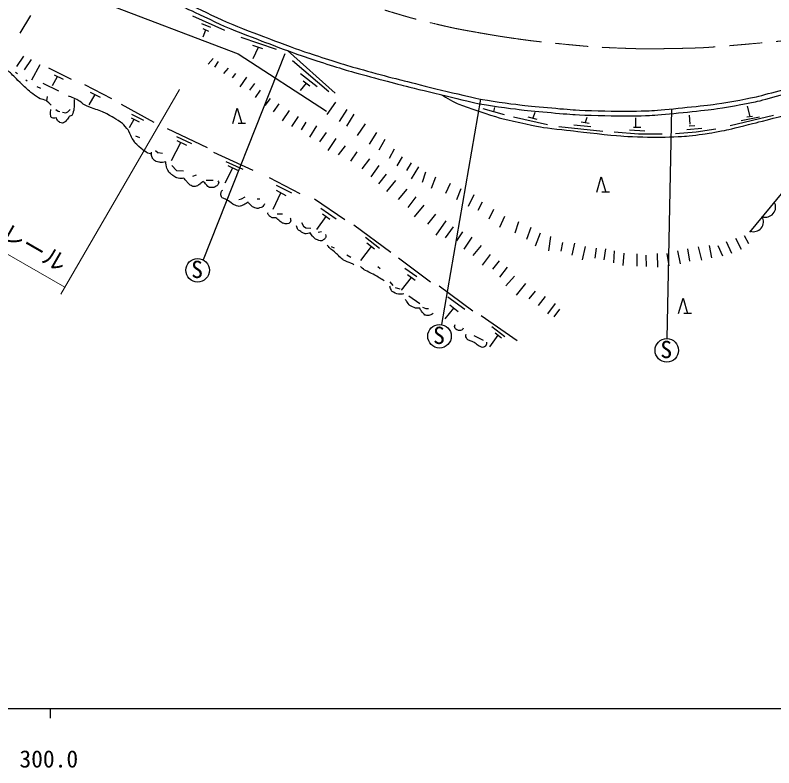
# Model space of a CAD drawing. Units: millimetres, scale not verified. Extents: x 40000 to 680000, y 20000 to 380000.
# Drawn here: x 364274 to 444823, y 198715 to 278572 of the extents above; entities that cross this region are included whole.
import ezdxf
from ezdxf.enums import TextEntityAlignment as Align

# ---------------------------------------------------------------- set-up
doc = ezdxf.new("R2010")
doc.units = ezdxf.units.MM
doc.header["$LTSCALE"] = 1000
doc.linetypes.add('CHAIN', pattern=[18.5, 12, -1.5, 3.5, -1.5])
for name, color, linetype, lineweight in [('M-BGD', 7, 'Continuous', 25), ('M-BMK', 2, 'CHAIN', 13), ('M-BMK-SRVR', 3, 'Continuous', 25), ('M-STR-HTXT', 7, 'Continuous', 13), ('M-TTL-BAND', 7, 'Continuous', 25)]:
    doc.layers.add(name, color=color, linetype=linetype, lineweight=lineweight)
doc.styles.add('ＭＳ ゴシック', font='')
doc.styles.get('ＭＳ ゴシック').set_extended_font_data('MS Gothic')

msp = doc.modelspace()

# ---------------------------------------------------------------- linework, layer by layer
at = {"layer": 'M-BGD'}
for p, q in [((383109, 278508), (386485, 276998)), ((384049, 277696), (385028, 277287)), ((384186, 277143), (384816, 276869)), ((384247, 276285), (384501, 277006)), ((388226, 276222), (391974, 274955)), ((389483, 275392), (390531, 275042)), ((389548, 273961), (390112, 275182)), ((398259, 270312), (393193, 274813)), ((364452, 273115), (365207, 274232)), ((392888, 274488), (384243, 252603)), ((385293, 273982), (384764, 273380)), ((365270, 272769), (366025, 273854)), ((366056, 271715), (366922, 273335)), ((385836, 273673), (385425, 273071)), ((393722, 273761), (397567, 270477)), ((364313, 272538), (364510, 272374)), ((367804, 272975), (370226, 271786)), ((386894, 272954), (386409, 272381)), ((387657, 272381), (387320, 271926)), ((394574, 272389), (396322, 270991)), ((365417, 271696), (365537, 271609)), ((368222, 271110), (368760, 272066)), ((368399, 272241), (369360, 271773)), ((388820, 271980), (388140, 270977)), ((394858, 271614), (395546, 271078)), ((366564, 271019), (366946, 270811)), ((367210, 271357), (368882, 270548)), ((371639, 271231), (374490, 269745)), ((389670, 271309), (389160, 270612)), ((394563, 270576), (395202, 271346)), ((367682, 269932), (367590, 269497)), ((372119, 269057), (372764, 270144)), ((372239, 270401), (373288, 269887)), ((390282, 270603), (389763, 269847)), ((375533, 269118), (379008, 267206)), ((391360, 269734), (390765, 269003)), ((392278, 269159), (391676, 268316)), ((398293, 269335), (397353, 268028)), ((413673, 269674), (409554, 245738)), ((368597, 268565), (368824, 268390)), ((368824, 268390), (369014, 268345)), ((369317, 268299), (369644, 268216)), ((369644, 268216), (369848, 268315)), ((369848, 268315), (370121, 268580)), ((387378, 267096), (387858, 268696)), ((387858, 268696), (388338, 267096)), ((393376, 268468), (392632, 267374)), ((399497, 268557), (398675, 267279)), ((413924, 268681), (416207, 268021)), ((415160, 268787), (415066, 268351)), ((419438, 268234), (419251, 267648)), ((433961, 268632), (433458, 244259)), ((441994, 268921), (442260, 267816)), ((376412, 266648), (376907, 267527)), ((376593, 267698), (377434, 267239)), ((376615, 268080), (377904, 267447)), ((394327, 267836), (393603, 266745)), ((400246, 268072), (399468, 266809)), ((417197, 267774), (420785, 266960)), ((418700, 267779), (419656, 267552)), ((424982, 267729), (424779, 267183)), ((430146, 267666), (430139, 266697)), ((435851, 267967), (435914, 267002)), ((440176, 266875), (444778, 267950)), ((441338, 267403), (443296, 267782)), ((441953, 267774), (442567, 267858)), ((388738, 267096), (387938, 267096)), ((395143, 267214), (394623, 266398)), ((396255, 266815), (395508, 265616)), ((401421, 267044), (400599, 265796)), ((422010, 266746), (426664, 266254)), ((423594, 266942), (425397, 266768)), ((424359, 267248), (425200, 267117)), ((429937, 266705), (430689, 266674)), ((435832, 266838), (436433, 266865)), ((380399, 266559), (384656, 264545)), ((397307, 266130), (396585, 265126)), ((402621, 266113), (401846, 264899)), ((427868, 266181), (430439, 265999)), ((429482, 266390), (431120, 266294)), ((430439, 265999), (432958, 265976)), ((434377, 266004), (436582, 266186)), ((435578, 266437), (437171, 266574)), ((436582, 266186), (438682, 266510)), ((377064, 265770), (377474, 265606)), ((380876, 263146), (381876, 265058)), ((381411, 265702), (383007, 264970)), ((381444, 265276), (382460, 264763)), ((398311, 265481), (397479, 264220)), ((403519, 265378), (402886, 264256)), ((379178, 264230), (379466, 263980)), ((399319, 264712), (398555, 263743)), ((404510, 264351), (403970, 263352)), ((379906, 263881), (379466, 263980)), ((385320, 264047), (389495, 262145)), ((400552, 264080), (399891, 263096)), ((405370, 263548), (404783, 262581)), ((380902, 262634), (381398, 262076)), ((386637, 263050), (388446, 262237)), ((386860, 262630), (387882, 262145)), ((401889, 263331), (401066, 262259)), ((402902, 262626), (402036, 261407)), ((406312, 262911), (405811, 262079)), ((381398, 262076), (382141, 262065)), ((386584, 260795), (387371, 262388)), ((407108, 262471), (406312, 261198)), ((407830, 261920), (407500, 260831)), ((383130, 261494), (383517, 261616)), ((384548, 261078), (385281, 261072)), ((391225, 261358), (394492, 259643)), ((403680, 261702), (402853, 260672)), ((404649, 261029), (403700, 259866)), ((408910, 261399), (408430, 260165)), ((426018, 259803), (426498, 261403)), ((426498, 261403), (426978, 259803)), ((391990, 260528), (393629, 259730)), ((410446, 260697), (409946, 259667)), ((391653, 258007), (392492, 259725)), ((391990, 259992), (392995, 259457)), ((405862, 260101), (404934, 258999)), ((411578, 260156), (411119, 258973)), ((412959, 259501), (412377, 258257)), ((427378, 259803), (426578, 259803)), ((388018, 259018), (388290, 259088)), ((388290, 259088), (388695, 259303)), ((389983, 259088), (390257, 259078)), ((396056, 259073), (399266, 256902)), ((406815, 259285), (405979, 258163)), ((413866, 258716), (413407, 257849)), ((396733, 258082), (398353, 256965)), ((407662, 258398), (406642, 257174)), ((415060, 257951), (414580, 256921)), ((392082, 257501), (392667, 257485)), ((396308, 255848), (397283, 257209)), ((396890, 257500), (397677, 256918)), ((408890, 257449), (408045, 256408)), ((416235, 257222), (415684, 256039)), ((394658, 256562), (394873, 256170)), ((394873, 256170), (395139, 255993)), ((400225, 256328), (404163, 253429)), ((410004, 256751), (408927, 255221)), ((417714, 256631), (417337, 255427)), ((395139, 255993), (395657, 255968)), ((396429, 255544), (396791, 255632)), ((410785, 256124), (409918, 254962)), ((411764, 255584), (411121, 254615)), ((419040, 256039), (418571, 254764)), ((420014, 255456), (419478, 254079)), ((401476, 255002), (402940, 253844)), ((412748, 255029), (411903, 253731)), ((421110, 255099), (420898, 253586)), ((439780, 254567), (440331, 253313)), ((440770, 254914), (441372, 253741)), ((441688, 255190), (442126, 254363)), ((397829, 254027), (398144, 253874)), ((400982, 252529), (402118, 254037)), ((401607, 254434), (402437, 253789)), ((413739, 254147), (412870, 253083)), ((422394, 254462), (422215, 253544)), ((423657, 254380), (423380, 253120)), ((424790, 254033), (424464, 252617)), ((425951, 253835), (425824, 252794)), ((426936, 253764), (426787, 252617)), ((435662, 253777), (435876, 252481)), ((436794, 254001), (437141, 252563)), ((437967, 254123), (438202, 252818)), ((438865, 254134), (439385, 253042)), ((399478, 253156), (399910, 252891)), ((414703, 253190), (413867, 252063)), ((427877, 253553), (427783, 252284)), ((428892, 253335), (428774, 252030)), ((430278, 253254), (430268, 251938)), ((431227, 253111), (431268, 251897)), ((432434, 253284), (432458, 251839)), ((433449, 253284), (433682, 251974)), ((434612, 253553), (434894, 252207)), ((404964, 252832), (408358, 250283)), ((415667, 252510), (414944, 251610)), ((402782, 251918), (403030, 251707)), ((405639, 251739), (406906, 250844)), ((416496, 251844), (415691, 250763)), ((405288, 249407), (406342, 250752)), ((405923, 251044), (406760, 250461)), ((417292, 250875), (416384, 249845)), ((404055, 250270), (404365, 249903)), ((409297, 249854), (412868, 247211)), ((418454, 250094), (417477, 248869)), ((404625, 249675), (405130, 249524)), ((419482, 249286), (418821, 248466)), ((406088, 248791), (407226, 247998)), ((410225, 248674), (412003, 247384)), ((420534, 248735), (419812, 247768)), ((434708, 246932), (435188, 248532)), ((435188, 248532), (435668, 246932)), ((407536, 247584), (407882, 247456)), ((407882, 247456), (408146, 247447)), ((409942, 246345), (410862, 247494)), ((410429, 247840), (411295, 247148)), ((421599, 247989), (420791, 246899)), ((422052, 247377), (421464, 246569)), ((413764, 246702), (417566, 244041)), ((436068, 246932), (435268, 246932)), ((414879, 245535), (416255, 244486)), ((415226, 244869), (415909, 244341)), ((412968, 244581), (413948, 244101)), ((414686, 243389), (415567, 244605))]:
    msp.add_line(p, q, dxfattribs=at)
for points in [[(368730, 283102), (373038, 280130), (387958, 274456), (397315, 268386)], [(450684, 269172), (446633, 260864), (442226, 255562)]]:
    msp.add_lwpolyline(points, dxfattribs=at)
for centre in [(383643, 251506), (409330, 244508), (433458, 243009)]:
    msp.add_circle(centre, 1250, dxfattribs=at)
for centre in [(443948, 258203), (442670, 256665)]:
    msp.add_arc(centre, 1064, 250.27847, 30.24655, dxfattribs=at)
for points, knots in [([(370672, 286252), (371074, 285914), (372312, 284939), (372735, 284627), (373181, 284299), (374535, 283335), (375012, 283056), (375830, 282578), (378354, 281271), (379201, 280847), (379962, 280465), (382278, 279385), (383049, 279022), (383802, 278668), (386055, 277589), (386821, 277261), (387616, 276922), (390039, 275995), (390847, 275688), (391602, 275401), (393873, 274553), (394638, 274292), (395588, 273966), (398455, 273035), (399419, 272752), (400621, 272400), (404250, 271426), (405464, 271119), (407047, 270719), (411804, 269549), (413403, 269218), (414270, 269038), (416904, 268670), (417784, 268568), (418970, 268431), (422537, 268098), (423729, 268022), (424699, 267961), (427614, 267893), (428586, 267885), (429254, 267879), (431257, 267901), (431923, 267950), (433230, 268045), (437142, 268435), (438441, 268605), (439334, 268722), (441994, 269186), (442872, 269384), (443932, 269623), (447068, 270507), (448118, 270784), (448804, 270966), (450864, 271498), (451550, 271678), (452575, 271947), (455637, 272810), (456673, 273029), (457541, 273213), (460175, 273613), (461059, 273695)], [0, 0, 0, 0, 1, 1, 1, 2, 2, 2, 3, 3, 3, 4, 4, 4, 5, 5, 5, 6, 6, 6, 7, 7, 7, 8, 8, 8, 9, 9, 9, 10, 10, 10, 11, 11, 11, 12, 12, 12, 13, 13, 13, 14, 14, 14, 15, 15, 15, 16, 16, 16, 17, 17, 17, 18, 18, 18, 19, 19, 19, 20, 20, 20, 20]), ([(370937, 286682), (370939, 286681), (370945, 286676), (370947, 286674), (371364, 286345), (372605, 285345), (373032, 285029), (373469, 284707), (374796, 283761), (375264, 283487), (376077, 283013), (378584, 281715), (379425, 281294), (380184, 280913), (382493, 279836), (383262, 279475), (384012, 279122), (386255, 278047), (387017, 277721), (387808, 277383), (390220, 276461), (391024, 276155), (391777, 275869), (394038, 275025), (394800, 274765), (395746, 274441), (398600, 273513), (399559, 273232), (400758, 272881), (404376, 271909), (405587, 271603), (407166, 271204), (411910, 270038), (413504, 269707), (414363, 269529), (416970, 269165), (417841, 269065), (419022, 268928), (422574, 268596), (423760, 268521), (424725, 268460), (427624, 268393), (428591, 268385), (429250, 268379), (431229, 268400), (431887, 268449), (433188, 268544), (437083, 268932), (438377, 269101), (439260, 269217), (441893, 269676), (442762, 269872), (443818, 270110), (446944, 270991), (447990, 271268), (448676, 271449), (450737, 271981), (451423, 272161), (452453, 272432), (455528, 273298), (456570, 273519), (457449, 273705), (460118, 274110), (461012, 274193)], [0, 0, 0, 0, 1, 1, 1, 2, 2, 2, 3, 3, 3, 4, 4, 4, 5, 5, 5, 6, 6, 6, 7, 7, 7, 8, 8, 8, 9, 9, 9, 10, 10, 10, 11, 11, 11, 12, 12, 12, 13, 13, 13, 14, 14, 14, 15, 15, 15, 16, 16, 16, 17, 17, 17, 18, 18, 18, 19, 19, 19, 20, 20, 20, 21, 21, 21, 21]), ([(368098, 269009), (368014, 269132), (367685, 269443), (367557, 269519), (367446, 269585), (367052, 269645), (366935, 269703), (366767, 269785), (366298, 270098), (366150, 270213), (365948, 270368), (365379, 270877), (365191, 271049), (365030, 271197), (364561, 271658), (364404, 271810), (364242, 271969), (363777, 272470), (363594, 272603), (363472, 272692), (363046, 272848), (362906, 272903), (362831, 272933), (362598, 273005), (362519, 273024)], [0, 0, 0, 0, 1, 1, 1, 2, 2, 2, 3, 3, 3, 4, 4, 4, 5, 5, 5, 6, 6, 6, 7, 7, 7, 8, 8, 8, 8]), ([(378740, 263838), (378643, 263848), (378360, 263930), (378273, 263973), (378172, 264023), (377899, 264224), (377812, 264296), (377650, 264429), (377169, 264836), (377030, 264993), (376931, 265105), (376703, 265498), (376631, 265630), (376548, 265782), (376354, 266268), (376257, 266412), (376157, 266561), (375793, 266965), (375656, 267081), (375492, 267219), (374947, 267565), (374763, 267676), (374576, 267788), (374002, 268103), (373803, 268194), (373560, 268305), (372809, 268581), (372561, 268680), (372377, 268754), (371819, 268964), (371644, 269058), (371511, 269128), (371163, 269423), (371032, 269496), (370821, 269612), (370165, 269912), (369940, 269996)], [0, 0, 0, 0, 1, 1, 1, 2, 2, 2, 3, 3, 3, 4, 4, 4, 5, 5, 5, 6, 6, 6, 7, 7, 7, 8, 8, 8, 9, 9, 9, 10, 10, 10, 11, 11, 11, 12, 12, 12, 12]), ([(409590, 270103), (409918, 269866), (410986, 269279), (411362, 269130), (412207, 268796), (414797, 267938), (415672, 267695), (416533, 267456), (419153, 266879), (420033, 266722), (420732, 266597), (422851, 266370), (423557, 266290), (424558, 266177), (427561, 265832), (428566, 265754), (429284, 265699), (431444, 265623), (432165, 265621), (432797, 265619), (434692, 265687), (435322, 265731), (435812, 265765), (437274, 265941), (437759, 266014), (438222, 266084), (439602, 266345), (440059, 266447), (440698, 266590), (442598, 267078), (443232, 267240), (444092, 267461), (446669, 268141), (447529, 268364), (448160, 268527), (450053, 269012), (450684, 269172)], [0, 0, 0, 0, 1, 1, 1, 2, 2, 2, 3, 3, 3, 4, 4, 4, 5, 5, 5, 6, 6, 6, 7, 7, 7, 8, 8, 8, 9, 9, 9, 10, 10, 10, 11, 11, 11, 12, 12, 12, 12]), ([(370542, 269619), (370555, 269421), (370536, 268826), (370511, 268629), (370495, 268499), (370409, 268107), (370338, 267997), (370298, 267934), (370076, 267826), (370001, 267834)], [0, 0, 0, 0, 1, 1, 1, 2, 2, 2, 3, 3, 3, 3]), ([(368649, 267663), (368599, 267654), (368446, 267643), (368395, 267645), (368357, 267647), (368242, 267666), (368206, 267681), (368176, 267693), (368079, 267743), (368071, 267775), (368043, 267878), (368034, 268200), (368035, 268306), (368036, 268361), (368061, 268525), (368077, 268578)], [0, 0, 0, 0, 1, 1, 1, 2, 2, 2, 3, 3, 3, 4, 4, 4, 5, 5, 5, 5]), ([(370001, 267834), (369961, 267758), (369818, 267541), (369765, 267474), (369719, 267417), (369569, 267258), (369511, 267214), (369472, 267185), (369336, 267116), (369287, 267114), (369232, 267111), (369073, 267163), (369027, 267191), (368967, 267227), (368811, 267372), (368767, 267427), (368734, 267468), (368662, 267612), (368649, 267663)], [0, 0, 0, 0, 1, 1, 1, 2, 2, 2, 3, 3, 3, 4, 4, 4, 5, 5, 5, 6, 6, 6, 6]), ([(380261, 263009), (380196, 262990), (379995, 262957), (379927, 262954), (379845, 262950), (379596, 262962), (379514, 262974), (379456, 262982), (379285, 263026), (379234, 263053), (379165, 263089), (378972, 263223), (378924, 263284), (378871, 263351), (378765, 263589), (378747, 263672), (378731, 263744), (378740, 263967), (378761, 264036)], [0, 0, 0, 0, 1, 1, 1, 2, 2, 2, 3, 3, 3, 4, 4, 4, 5, 5, 5, 6, 6, 6, 6]), ([(382188, 261280), (382126, 261258), (381926, 261232), (381861, 261238), (381750, 261248), (381421, 261319), (381318, 261362), (381233, 261397), (381012, 261565), (380940, 261622), (380868, 261679), (380654, 261856), (380598, 261929), (380539, 262005), (380402, 262262), (380373, 262354), (380334, 262481), (380266, 262876), (380261, 263009)], [0, 0, 0, 0, 1, 1, 1, 2, 2, 2, 3, 3, 3, 4, 4, 4, 5, 5, 5, 6, 6, 6, 6]), ([(384234, 260928), (384177, 260878), (383998, 260736), (383936, 260691), (383875, 260647), (383686, 260519), (383620, 260482), (383576, 260457), (383437, 260392), (383387, 260384), (383335, 260376), (383174, 260386), (383124, 260404), (383052, 260431), (382851, 260553), (382790, 260601), (382721, 260657), (382542, 260854), (382483, 260920), (382422, 260990), (382244, 261206), (382188, 261280)], [0, 0, 0, 0, 1, 1, 1, 2, 2, 2, 3, 3, 3, 4, 4, 4, 5, 5, 5, 6, 6, 6, 7, 7, 7, 7]), ([(385787, 261003), (385824, 260976), (385884, 260843), (385880, 260798), (385874, 260738), (385786, 260572), (385745, 260529), (385697, 260477), (385511, 260369), (385447, 260337), (385411, 260319), (385290, 260281), (385249, 260281), (385164, 260280), (384898, 260287), (384824, 260330), (384719, 260391), (384491, 260683), (384406, 260769), (384373, 260803), (384270, 260898), (384234, 260928)], [0, 0, 0, 0, 1, 1, 1, 2, 2, 2, 3, 3, 3, 4, 4, 4, 5, 5, 5, 6, 6, 6, 7, 7, 7, 7]), ([(389006, 258718), (388924, 258659), (388660, 258505), (388567, 258463), (388471, 258419), (388173, 258292), (388068, 258290), (387953, 258288), (387619, 258391), (387517, 258443), (387387, 258509), (387050, 258794), (386927, 258872), (386848, 258923), (386594, 259042), (386511, 259085), (386451, 259115), (386256, 259186), (386213, 259238), (386166, 259296), (386097, 259520), (386094, 259595), (386092, 259656), (386158, 259831), (386188, 259884), (386207, 259917), (386297, 259997), (386332, 260011)], [0, 0, 0, 0, 1, 1, 1, 2, 2, 2, 3, 3, 3, 4, 4, 4, 5, 5, 5, 6, 6, 6, 7, 7, 7, 8, 8, 8, 9, 9, 9, 9]), ([(390760, 258545), (390735, 258463), (390569, 258252), (390495, 258208), (390399, 258151), (390066, 258061), (389954, 258065), (389854, 258070), (389570, 258195), (389485, 258249), (389395, 258307), (389174, 258542), (389098, 258616), (389078, 258635), (389023, 258697), (389006, 258718)], [0, 0, 0, 0, 1, 1, 1, 2, 2, 2, 3, 3, 3, 4, 4, 4, 5, 5, 5, 5]), ([(391962, 257079), (391883, 257057), (391632, 257057), (391554, 257079), (391491, 257096), (391336, 257218), (391288, 257262), (391247, 257301), (391139, 257435), (391115, 257487), (391104, 257511), (391111, 257597), (391125, 257619)], [0, 0, 0, 0, 1, 1, 1, 2, 2, 2, 3, 3, 3, 4, 4, 4, 4]), ([(393471, 257058), (393507, 256998), (393539, 256779), (393522, 256711), (393506, 256648), (393376, 256487), (393318, 256456), (393264, 256427), (393073, 256430), (393012, 256436), (392941, 256443), (392730, 256488), (392665, 256518), (392595, 256550), (392410, 256694), (392349, 256742), (392269, 256806), (392036, 257008), (391962, 257079)], [0, 0, 0, 0, 1, 1, 1, 2, 2, 2, 3, 3, 3, 4, 4, 4, 5, 5, 5, 6, 6, 6, 6]), ([(395609, 255461), (395508, 255417), (395179, 255365), (395070, 255375), (394985, 255383), (394752, 255502), (394678, 255546), (394596, 255596), (394359, 255765), (394299, 255840), (394250, 255902), (394159, 256128), (394152, 256207)], [0, 0, 0, 0, 1, 1, 1, 2, 2, 2, 3, 3, 3, 4, 4, 4, 4]), ([(397224, 255314), (397256, 255261), (397280, 255067), (397261, 255008), (397242, 254948), (397102, 254813), (397053, 254775), (396998, 254733), (396816, 254617), (396747, 254616), (396645, 254615), (396348, 254716), (396257, 254763), (396166, 254810), (395923, 255006), (395853, 255081), (395792, 255147), (395644, 255377), (395609, 255461)], [0, 0, 0, 0, 1, 1, 1, 2, 2, 2, 3, 3, 3, 4, 4, 4, 5, 5, 5, 6, 6, 6, 6]), ([(400227, 252099), (400168, 252139), (399979, 252242), (399914, 252270), (399763, 252337), (399284, 252486), (399147, 252577), (398959, 252702), (398483, 253187), (398314, 253335), (398188, 253445), (397792, 253753), (397669, 253867), (397608, 253922), (397446, 254110), (397400, 254178)], [0, 0, 0, 0, 1, 1, 1, 2, 2, 2, 3, 3, 3, 4, 4, 4, 5, 5, 5, 5]), ([(403436, 250382), (403351, 250437), (403094, 250603), (403008, 250658), (402925, 250711), (402676, 250874), (402590, 250923), (402468, 250992), (402093, 251186), (401968, 251249), (401842, 251312), (401454, 251479), (401335, 251555), (401248, 251611), (401013, 251821), (400948, 251902)], [0, 0, 0, 0, 1, 1, 1, 2, 2, 2, 3, 3, 3, 4, 4, 4, 5, 5, 5, 5]), ([(405534, 249014), (405426, 248974), (405073, 248944), (404959, 248965), (404818, 248991), (404409, 249155), (404298, 249246), (404224, 249307), (404126, 249586), (404090, 249675), (404079, 249702), (404064, 249792), (404066, 249822)], [0, 0, 0, 0, 1, 1, 1, 2, 2, 2, 3, 3, 3, 4, 4, 4, 4]), ([(407222, 247482), (407135, 247467), (406868, 247479), (406783, 247503), (406657, 247537), (406287, 247688), (406182, 247768), (406097, 247832), (405931, 248112), (405865, 248196), (405831, 248241), (405721, 248369), (405682, 248410)], [0, 0, 0, 0, 1, 1, 1, 2, 2, 2, 3, 3, 3, 4, 4, 4, 4]), ([(408640, 246911), (408564, 246846), (408289, 246714), (408191, 246697), (408110, 246682), (407854, 246716), (407783, 246758), (407691, 246813), (407491, 247071), (407426, 247156), (407379, 247217), (407256, 247413), (407222, 247482)], [0, 0, 0, 0, 1, 1, 1, 2, 2, 2, 3, 3, 3, 4, 4, 4, 4]), ([(411824, 245351), (411827, 245316), (411771, 245212), (411740, 245195), (411670, 245158), (411435, 245089), (411357, 245103), (411271, 245118), (411043, 245267), (410982, 245330), (410950, 245362), (410917, 245504), (410918, 245549), (410919, 245594), (410962, 245725), (410989, 245762)], [0, 0, 0, 0, 1, 1, 1, 2, 2, 2, 3, 3, 3, 4, 4, 4, 5, 5, 5, 5]), ([(414308, 243893), (414335, 243819), (414302, 243567), (414257, 243502), (414212, 243437), (413988, 243312), (413908, 243315), (413803, 243318), (413514, 243472), (413424, 243527), (413339, 243580), (413128, 243801), (413042, 243850), (412956, 243899), (412665, 243973), (412574, 244012), (412510, 244039), (412316, 244131), (412268, 244182), (412219, 244234), (412127, 244434), (412115, 244505), (412107, 244550), (412145, 244691), (412175, 244726)], [0, 0, 0, 0, 1, 1, 1, 2, 2, 2, 3, 3, 3, 4, 4, 4, 5, 5, 5, 6, 6, 6, 7, 7, 7, 8, 8, 8, 8])]:
    msp.add_open_spline(points, degree=3, knots=knots, dxfattribs=at)
at = {"layer": 'M-BMK'}
msp.add_open_spline([(374696, 292778), (375701, 292164), (378736, 290351), (379753, 289757), (380710, 289198), (383598, 287557), (384565, 287016), (385188, 286667), (387071, 285645), (387702, 285310), (388172, 285061), (389590, 284322), (390072, 284095), (390702, 283797), (392613, 282946), (393259, 282685), (394096, 282347), (396636, 281407), (397486, 281105), (398381, 280788), (401078, 279878), (401982, 279590), (402870, 279307), (405543, 278490), (406443, 278249), (407342, 278007), (410061, 277364), (410972, 277176), (411912, 276983), (414747, 276493), (415694, 276341), (416416, 276224), (418587, 275913), (419314, 275831), (420559, 275690), (424302, 275312), (425552, 275223), (426623, 275146), (429842, 275012), (430916, 275005), (432265, 274996), (436314, 275054), (437661, 275143), (439979, 275296), (446922, 275930), (449228, 276212), (451219, 276456), (457158, 277450), (459138, 277774), (460080, 277927), (462897, 278447), (463839, 278599), (465212, 278822), (469339, 279439), (470714, 279651), (472078, 279862), (476170, 280494), (477533, 280712), (479450, 281019), (485198, 281969), (487116, 282275), (488271, 282459), (491737, 283006), (492896, 283162), (493847, 283290), (496709, 283600), (497664, 283695), (498931, 283821), (502736, 284170), (504007, 284263), (504936, 284332), (507730, 284478), (508662, 284504), (509625, 284531), (512515, 284533), (513478, 284530), (513664, 284529), (514222, 284494), (514408, 284487), (515229, 284458), (517691, 284403), (518511, 284352), (519431, 284294), (522189, 284061), (523104, 283945), (524327, 283792), (527980, 283227), (529193, 283008), (530679, 282741), (535123, 281850), (536596, 281517), (537701, 281267), (540993, 280420), (542078, 280096), (543952, 279535), (549541, 277742), (551385, 277090), (553289, 276417), (558938, 274219), (560815, 273472), (562158, 272937), (566161, 271262), (567485, 270680)], degree=3, knots=[0, 0, 0, 0, 1, 1, 1, 2, 2, 2, 3, 3, 3, 4, 4, 4, 5, 5, 5, 6, 6, 6, 7, 7, 7, 8, 8, 8, 9, 9, 9, 10, 10, 10, 11, 11, 11, 12, 12, 12, 13, 13, 13, 14, 14, 14, 15, 15, 15, 16, 16, 16, 17, 17, 17, 18, 18, 18, 19, 19, 19, 20, 20, 20, 21, 21, 21, 22, 22, 22, 23, 23, 23, 24, 24, 24, 25, 25, 25, 26, 26, 26, 27, 27, 27, 28, 28, 28, 29, 29, 29, 30, 30, 30, 31, 31, 31, 32, 32, 32, 33, 33, 33, 34, 34, 34, 34], dxfattribs=at)
at = {"layer": 'M-BMK-SRVR'}
msp.add_line((365916, 278536), (364771, 276678), dxfattribs=at)
at = {"layer": 'M-STR-HTXT'}
for p, q in [((381726, 270698), (369127, 248978)), ((353633, 258873), (369552, 249709))]:
    msp.add_line(p, q, dxfattribs=at)
at = {"layer": 'M-TTL-BAND'}
for p, q in [((40000, 205000), (579000, 205000)), ((368000, 205000), (368000, 204000))]:
    msp.add_line(p, q, dxfattribs=at)

# ---------------------------------------------------------------- texts
at = {"layer": 'M-BGD', "style": 'ＭＳ ゴシック'}
for p in [(382964, 250132), (408651, 243134), (432779, 241636)]:
    msp.add_text('S', height=1833, dxfattribs=at).set_placement(p, align=Align.BOTTOM_LEFT)
at = {"layer": 'M-STR-HTXT', "style": 'ＭＳ ゴシック'}
msp.add_text('ガードレール', height=1833, rotation=330.073, dxfattribs=at).set_placement((355817, 258244), align=Align.BOTTOM_LEFT)
at = {"layer": 'M-TTL-BAND', "style": 'ＭＳ ゴシック'}
msp.add_text('300.0', height=1833, dxfattribs=at).set_placement((367844, 198195), align=Align.BOTTOM_CENTER)

doc.saveas('drawing.dxf')
